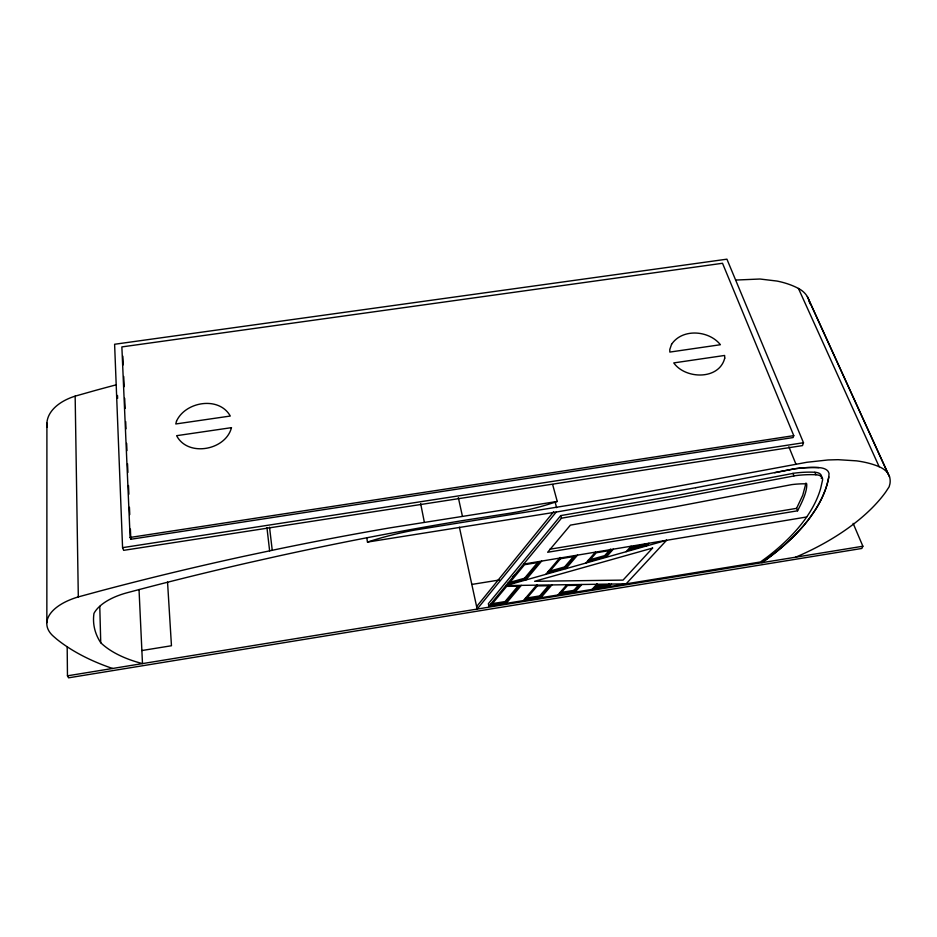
<?xml version="1.0" encoding="UTF-8"?>
<svg xmlns="http://www.w3.org/2000/svg" width="937" height="937" viewBox="0 0 937 937"><rect width="100%" height="100%" fill="white"/><g stroke="black" fill="none" stroke-linecap="round" stroke-linejoin="round"><path stroke-width="1.41" d="M46.85 622.648L46.909 423.055M805.996 483.012L802.74 495.275L796.579 508.346L797.563 510.806L547.665 552.256L570.399 525.13L674.722 506.87L791.683 484.628A65.813 31.179 -19.1 0 1 806.722 483.843C807.261 491.913 801.709 502.876 797.563 510.806M821.292 478.479L821.526 477.46A14.641 7.121 -20.3 0 0 816.104 472.377L813.246 472.189A80.969 38.499 -19.1 0 0 794.588 473.115L675.167 495.72L560.736 515.596L488.353 603.697L488.915 606.204L760.446 561.977L766.525 557.55A202.064 102.988 -16.4 0 0 820.695 488.271L822.581 479.943A14.664 7.109 -20.3 0 0 817.146 474.872L814.276 474.696A81.074 38.417 -19.1 0 0 795.607 475.633L676.034 498.285L561.45 518.196L488.915 606.204M828.788 476.91A209.724 107.298 -16.4 0 1 761.793 562.704A208.014 106.338 -16.4 0 0 810.072 517.575L815.6 509.505A208.014 106.338 -16.4 0 0 828.788 476.91L829.046 473.408L828.132 471.393A22.593 10.986 -20.3 0 0 818.961 467.622A88.593 42.13 -19.1 0 0 794.412 468.828L695.652 487.732M793.768 435.635L793.124 437.556L130.829 539.267L130.126 537.451L121.869 346.913L722.521 263.274L793.768 435.635L130.126 537.451M803.489 442.732L802.494 445.602L123.649 550.347L122.571 547.653L114.607 344.266L726.925 259.174L803.489 442.732L122.571 547.653M853.127 523.361L862.872 546.236L861.853 548.461L68.565 677.826L67.464 675.823L67.183 646.624M476.628 606.579L553.662 511.719M695.652 487.732L556.191 512.07L477.167 609.073L459.399 527.226M512.668 577.438L514.448 575.283M491.164 605.115L506.659 586.351L519.262 586.175L505.348 602.807L491.164 605.115L490.883 603.873L505.055 601.566L518.032 586.023M508.533 584.091L524.521 564.718L539.243 562.27L524.849 579.488L508.533 584.091L508.229 582.826L524.544 578.223L538.025 562.071M506.226 603.381L521.312 585.367M525.833 579.968L541.645 561.087M523.478 600.57L537.006 584.653L537.323 585.906L525.751 599.493L525.446 598.251L539.712 595.92L548.637 585.52M545.803 574.346L559.612 558.101M560.478 558.733L548.473 572.823L564.929 568.185L575.142 556.285L560.478 558.733L560.139 557.468M548.145 571.57L564.589 566.932L573.866 556.109M525.751 599.493L540.028 597.162L549.855 585.73L537.323 585.906M540.872 597.736L551.893 584.922M565.878 568.689L577.543 555.114M557.866 594.972L566.862 584.711M585.871 563.043L595.44 552.139M560.139 593.894L567.541 585.473L579.792 585.285L574.182 591.61L560.139 593.894L559.822 592.652M561.228 592.43L573.854 590.369L578.527 585.11M588.237 560.256L604.693 555.618L610.479 549.082L610.854 550.347L605.056 556.871L588.588 561.521L596.26 552.771L610.854 550.347M574.99 592.184L581.83 584.501M605.97 557.386L613.278 549.176M592.067 589.396L596.693 584.278M626.115 551.706L631.081 546.212M609.413 584.852L597.337 585.039L594.363 588.319L608.336 586.047L609.413 584.852L609.062 583.634M645.417 545.486L646.389 544.432L631.866 546.845L628.879 550.16L645.417 545.486L645.031 544.245L629.875 548.508M609.109 586.632L611.451 584.067M646.307 546.013L648.837 543.249M47.143 427.131A51.547 30.98 -0.9 0 1 75.159 396.14L95.41 390.424A945.796 359.902 -10.6 0 1 116.036 384.873M112.581 668.468A244.452 128.58 -7.3 0 1 56.677 639.116L53.608 636.457A57.239 27.981 -3.8 0 1 78.31 596.904L100.868 590.79A1015.954 304.384 -11 0 1 243.995 556.285L280.362 548.578A1015.954 304.384 -11 0 1 389.815 527.882L557.246 501.447L552.643 484.534M795.654 557.187A155.952 76.986 -19.1 0 0 885.652 492.112L889.131 486.818L889.939 483.843A59.523 28.016 -20.4 0 0 879.175 466.731A124.89 58.305 -19.1 0 0 856.488 460.852L838.041 459.68L828.039 459.962L806.921 462.269L616.921 497.512L414.88 530.049A176.015 84.81 -11.2 0 0 367.48 542.078L366.754 537.756M774.688 472.716L794.412 468.828A85.97 40.935 -19.2 0 1 818.961 467.622M523.619 564.097L806.698 516.978M549.878 549.223L796.579 508.346M595.417 586.867L607.972 584.817L608.336 586.047M67.464 675.823L862.872 546.236M367.48 542.078L556.191 512.07M471.815 584.43L499.198 580.026M141.874 650.536L171.459 645.745L167.547 582.1M735.756 280.058L759.977 279.015L777.042 281.065A113.225 65.426 -21.2 0 1 798.441 288.444A53.831 31.296 -23 0 1 809.732 303.717M808.889 300.016L889.553 476.91M807.319 296.584L888.135 473.829M798.441 288.444L879.175 466.731M814.839 472.248L815.881 474.754M788.849 446.75L795.993 464.272M792.96 473.326L793.979 475.844M604.693 555.618L605.056 556.871M596.986 583.798L597.337 585.039M560.736 515.596L561.45 518.196M555.102 502.056L556.625 507.667M573.854 590.369L574.182 591.61M564.589 566.932L564.929 568.185M539.712 595.92L540.028 597.162M524.544 578.223L524.849 579.488M505.055 601.566L505.348 602.807M458.334 497.617L462.421 516.205M420.643 503.579L424.332 522.132M269.528 527.168L272.245 550.3M266.951 527.707L269.633 550.851M139.027 589.514L142.483 663.595A122.735 61.21 -6.2 0 1 100.739 642.747A160.742 80.219 -7.2 0 1 93.969 613.384A56.97 28.063 -4.8 0 1 127.174 592.734A1053.657 307.559 -11.3 0 1 247.591 562.938L278.148 556.086A1053.657 307.559 -11.3 0 1 462.445 520.621L509.798 513.23A164.362 97.073 -14.7 0 0 557.246 501.447M122.829 356.165L123.215 364.88M123.719 376.51L124.164 386.676M124.668 398.307L125.113 408.473M125.687 421.556L126.003 428.818M126.636 443.353L126.952 450.615M127.526 463.698L127.912 472.412M128.474 485.495L128.861 494.221M129.435 507.292L129.751 514.565M130.384 529.089L130.829 539.267M117.5 395.461L117.617 398.377M99.767 606.38L100.739 642.747M75.159 396.14L78.31 596.904M231.462 427.659C225.782 450.357 187.74 457.361 176.625 435.682L231.462 427.659M176.519 421.135L175.781 423.969L230.279 416.04C219.129 395.941 185.456 401.481 176.519 421.135M724.746 358.11C719.183 380.246 685.439 379.333 673.75 362.912L724.617 355.463L724.746 358.11M671.56 344.324L669.791 349.454L669.838 352.078L720.412 344.722C709.04 330.316 682.347 328.126 671.56 344.324M652.597 548.063L623.046 580.108L534.605 581.291L652.597 548.063M666.547 540.309L626.103 583.856L505.898 585.59L666.547 540.309"/></g></svg>
